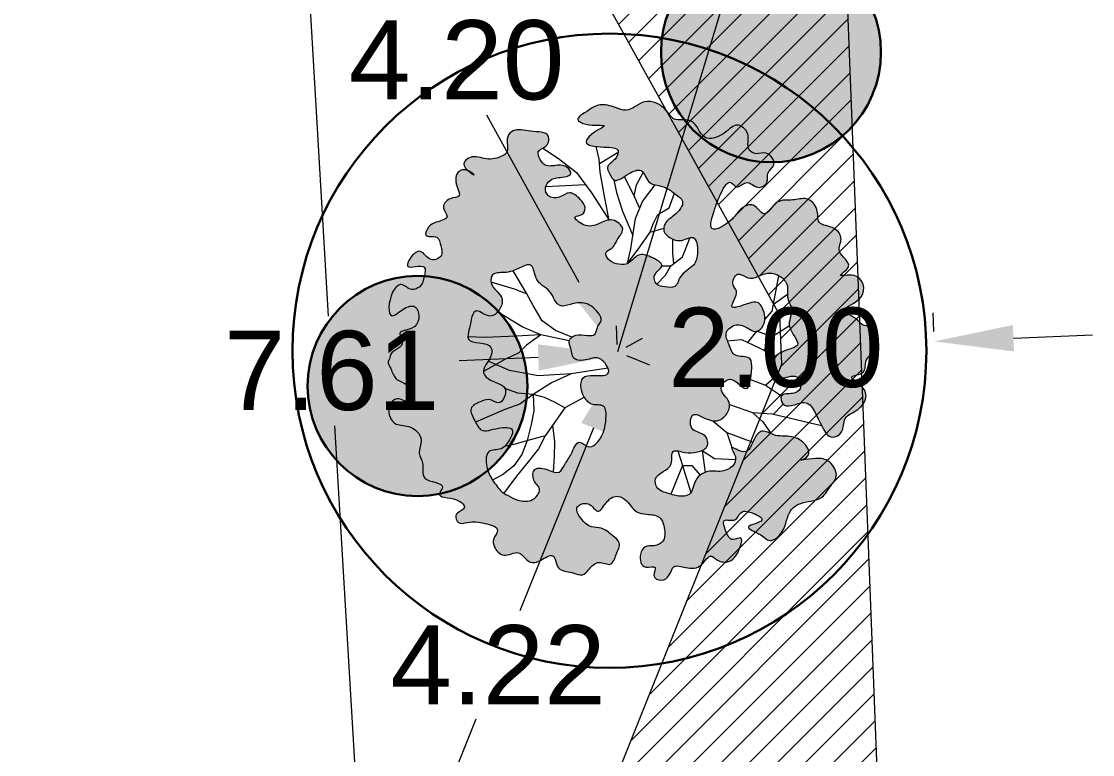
# Model space of a CAD drawing. Header units: metres. Extents: x 180 to 3220, y 13789 to 15035.
# Drawn here: x 733.01 to 739.77, y 14909.84 to 14914.46 of the extents above; entities that cross this region are included whole.
import ezdxf

# ---------------------------------------------------------------- set-up
doc = ezdxf.new("R2010")
doc.units = ezdxf.units.M
doc.header["$MEASUREMENT"] = 0
for name, color, linetype in [('0 Хранение снега', 7, 'Continuous'), ('02 Выноски план', 170, 'Continuous'), ('04 Дендроплан (растения)', 7, 'Continuous'), ('04 Дендроплан (удаление)', 240, 'Continuous'), ('04 Посадки (привязки)', 7, 'Continuous'), ('50 Дендроплан (привязки)', 7, 'Continuous'), ('50 Дендроплан - Деревья вырубаемые', 7, 'Continuous')]:
    doc.layers.add(name, color=color, linetype=linetype)
doc.layers.get('50 Дендроплан - Деревья вырубаемые').off()
doc.styles.get("Standard").update_dxf_attribs({"font": 'arial.ttf'})
doc.dimstyles.get("Standard").update_dxf_attribs({"dimtxt": 0.18, "dimasz": 0.18, "dimexe": 0.18, "dimexo": 0.0625, "dimgap": 0.09, "dimtad": 0, "dimtih": 1, "dimtoh": 1, "dimdec": 4, "dimzin": 0, "dimdsep": 46, "dimtxsty": 'Standard', "dimcen": 0.09, "dimadec": 0, "dimazin": 0, "dimtfac": 1, "dimtdec": 4, "dimtofl": 0, "dimtmove": 0, "dimatfit": 3, "dimfxl": 1, "dimtolj": 1, "dimtzin": 0, "dimarcsym": 0})

# ---------------------------------------------------------------- blocks, each defined once
blk = doc.blocks.new('A$C442D7FB9')
at = {"layer": '04 Дендроплан (удаление)', "lineweight": 30}
h = blk.add_hatch(color=0, dxfattribs=at)
h.dxf.hatch_style = 1
edge = h.paths.add_edge_path()
edge.add_arc((0, 0), 0.5, 0, 360)
at = {"layer": '04 Дендроплан (удаление)', "color": 0, "lineweight": 30}
blk.add_circle((0, 0), 0.5, dxfattribs=at)
blk = doc.blocks.new('A$C1BB61900')
at = {"layer": '04 Дендроплан (растения)', "lineweight": 0, "true_color": 0xd1f3c4}
h = blk.add_hatch(color=254, dxfattribs=at)
h.dxf.hatch_style = 1
h.set_gradient(color1=(178, 204, 102), color2=(212, 233, 180), rotation=120, tint=1, name='SPHERICAL')
edge = h.paths.add_edge_path()
edge.add_spline(control_points=[(-1.3892, -0.0368), (-1.3901, -0.0002), (-1.277, 0.0157), (-1.3633, 0.1359), (-1.194, 0.1182), (-1.204, 0.301), (-1.3105, 0.2675), (-1.4079, 0.1719), (-1.4004, 0.3525), (-1.3195, 0.4395), (-1.2619, 0.3699), (-1.1893, 0.4027), (-1.1757, 0.459), (-1.1541, 0.5616), (-1.304, 0.4986), (-1.2613, 0.5954), (-1.1908, 0.6539), (-1.1447, 0.5505), (-1.0494, 0.5937), (-1.0728, 0.6586), (-1.0809, 0.7331), (-1.1852, 0.7051), (-1.1469, 0.7877), (-1.0997, 0.8113), (-1.0037, 0.8332), (-1.0728, 0.903), (-1.0212, 0.9664), (-0.9315, 0.9648), (-0.9832, 1.0499), (-0.976, 1.1233), (-0.913, 1.1516), (-0.8105, 1.0729), (-0.9603, 1.1682), (-0.8676, 1.2387), (-0.783, 1.1972), (-0.7016, 1.2135), (-0.6306, 1.2598), (-0.6708, 1.3382), (-0.5966, 1.4063), (-0.5084, 1.3737), (-0.379, 1.3843), (-0.3911, 1.2813), (-0.4711, 1.2666), (-0.4442, 1.2028), (-0.4077, 1.154), (-0.3369, 1.1718), (-0.2755, 1.1674), (-0.2316, 1.1033), (-0.318, 1.0904), (-0.3758, 1.0866), (-0.42, 1.0297), (-0.3949, 0.9619), (-0.3175, 0.9583), (-0.2542, 1.0144), (-0.1918, 0.9571), (-0.1505, 0.9079), (-0.1708, 0.8497), (-0.2519, 0.8501), (-0.1523, 0.7695), (-0.0751, 0.7957), (0.0104, 0.843), (0.1041, 0.7685), (0.0389, 0.7034), (0.0226, 0.6441), (-0.0409, 0.6242), (-0.0124, 0.5643), (0.0376, 0.5461), (0.1151, 0.5328), (0.1682, 0.6195), (0.2547, 0.5937), (0.3603, 0.5372), (0.2641, 0.489), (0.2848, 0.4093), (0.346, 0.4015), (0.418, 0.389), (0.4377, 0.4877), (0.5314, 0.5241), (0.5578, 0.6173), (0.5393, 0.7413), (0.4453, 0.6801), (0.3794, 0.7054), (0.3298, 0.7476), (0.3437, 0.8152), (0.4086, 0.8497), (0.4827, 0.9356), (0.3987, 0.9946), (0.3369, 1.0433), (0.2313, 1.0428), (0.2091, 1.1603), (0.1173, 1.1181), (0.0758, 1.0882), (0.0197, 1.0613), (-0.0042, 1.1124), (-0.031, 1.1676), (0.0321, 1.1953), (0.0664, 1.2814), (-0.0488, 1.2818), (-0.1802, 1.2924), (-0.1151, 1.3775), (0.0159, 1.4327), (-0.1352, 1.4109), (-0.2301, 1.4563), (-0.1389, 1.5132), (-0.0718, 1.5629), (0.0232, 1.5373), (0.1198, 1.4962), (0.217, 1.6051), (0.3446, 1.5403), (0.4005, 1.4362), (0.5358, 1.4808), (0.5755, 1.3037), (0.7198, 1.3587), (0.7952, 1.4469), (0.8934, 1.3661), (0.8495, 1.2735), (0.9244, 1.2303), (0.9917, 1.2668), (1.0586, 1.1693), (0.9792, 1.1253), (1.0013, 1.0573), (0.9257, 1.0064), (0.8633, 1.0898), (0.7991, 1.0096), (0.7514, 1.0862), (0.6884, 0.982), (0.6659, 0.9125), (0.5979, 0.7152), (0.7763, 0.8173), (0.8152, 0.8986), (0.9112, 0.9384), (0.9749, 0.815), (1.0426, 0.9626), (1.1469, 0.9403), (1.2412, 0.9736), (1.3183, 0.8998), (1.2978, 0.786), (1.4138, 0.7886), (1.4735, 0.7056), (1.4126, 0.6115), (1.5547, 0.541), (1.4089, 0.4565), (1.5865, 0.5028), (1.6322, 0.314), (1.4144, 0.2638), (1.5515, 0.2081), (1.5911, 0.1528), (1.6858, 0.1604), (1.7054, -0.0002), (1.5959, -0.0485), (1.6217, -0.1529), (1.4845, -0.1566), (1.5853, -0.2165), (1.632, -0.2866), (1.5695, -0.3819), (1.4626, -0.4123), (1.4787, -0.5145), (1.3875, -0.5661), (1.3125, -0.4526), (1.2654, -0.2902), (1.1539, -0.3517), (1.0809, -0.3492), (1.0661, -0.2632), (1.1474, -0.2799), (1.216, -0.2452), (1.1801, -0.1261), (1.0779, -0.1973), (1.0056, -0.1228), (1.0323, -0.0304), (1.1044, 0.0028), (1.2259, 0.0329), (1.0944, 0.1471), (1.1644, 0.2528), (1.1062, 0.3333), (1.1295, 0.4167), (1.0684, 0.4772), (0.9724, 0.503), (0.8882, 0.4264), (0.7969, 0.5093), (0.7588, 0.4161), (0.8222, 0.365), (0.7213, 0.2448), (0.8584, 0.2933), (0.9414, 0.319), (0.9777, 0.2308), (0.9761, 0.1625), (0.9177, 0.1014), (0.858, 0.1519), (0.7885, 0.1732), (0.7111, 0.1158), (0.7517, 0.0388), (0.775, -0.0525), (0.8947, -0.0242), (0.8919, -0.1296), (0.8865, -0.1816), (0.856, -0.2796), (0.7687, -0.1318), (0.6659, -0.2532), (0.7644, -0.3096), (0.7452, -0.3971), (0.6787, -0.4572), (0.6002, -0.4322), (0.5059, -0.3779), (0.4942, -0.521), (0.606, -0.5121), (0.6253, -0.6173), (0.5424, -0.6438), (0.4785, -0.6501), (0.3744, -0.6122), (0.4078, -0.7556), (0.2709, -0.7704), (0.2901, -0.8809), (0.3722, -0.9021), (0.438, -0.9242), (0.521, -0.9079), (0.5227, -0.8053), (0.6216, -0.7483), (0.7213, -0.7768), (0.8232, -0.6966), (0.7343, -0.5818), (0.871, -0.6778), (0.8952, -0.5639), (0.9564, -0.49), (1.0389, -0.5449), (1.1333, -0.5346), (1.2227, -0.5673), (1.2741, -0.6658), (1.1558, -0.7059), (1.3384, -0.6594), (1.4014, -0.7127), (1.4392, -0.7959), (1.3823, -0.8601), (1.3273, -0.9553), (1.2122, -0.9457), (1.1105, -1.0212), (1.1145, -1.1305), (1.0088, -1.2196), (0.952, -1.1536), (0.8101, -1.1092), (1.0087, -1.0768), (0.891, -1.0171), (0.8167, -1.0056), (0.7962, -1.0883), (0.697, -1.0487), (0.7294, -1.1427), (0.7589, -1.2103), (0.8432, -1.1603), (0.8104, -1.2811), (0.7559, -1.344), (0.6763, -1.3295), (0.6241, -1.2752), (0.5746, -1.3767), (0.4874, -1.3756), (0.3941, -1.3444), (0.3766, -1.4199), (0.3272, -1.4615), (0.2555, -1.4271), (0.3059, -1.3468), (0.1967, -1.389), (0.1797, -1.2928), (0.2144, -1.2266), (0.2786, -1.2371), (0.3413, -1.2094), (0.3467, -1.13), (0.3242, -1.0379), (0.2344, -1.0336), (0.1518, -1.0236), (0.1164, -0.9519), (0.045, -0.9074), (-0.0268, -0.9422), (-0.0759, -1.0516), (-0.13, -0.943), (-0.2308, -0.9818), (-0.1874, -1.0635), (-0.1358, -1.1175), (-0.0465, -1.1144), (0.0056, -1.1613), (0.0735, -1.2139), (0.0353, -1.2821), (0.0094, -1.3709), (-0.0807, -1.3153), (-0.1296, -1.3744), (-0.1775, -1.4289), (-0.2477, -1.3896), (-0.3415, -1.3963), (-0.3482, -1.2613), (-0.4364, -1.3275), (-0.52, -1.3501), (-0.5725, -1.2437), (-0.6726, -1.3165), (-0.7334, -1.2481), (-0.7453, -1.1848), (-0.6812, -1.119), (-0.8096, -1.0838), (-0.8787, -1.0753), (-0.9612, -1.1007), (-0.9917, -1.0233), (-0.891, -0.9991), (-0.9798, -0.9165), (-1.1101, -0.9336), (-1.0235, -0.8293), (-1.2101, -0.8349), (-1.1702, -0.7154), (-1.2213, -0.6438), (-1.1696, -0.5521), (-1.2607, -0.4629), (-1.361, -0.4779), (-1.4008, -0.4055), (-1.4005, -0.3429), (-1.3452, -0.2832), (-1.2757, -0.342), (-1.2312, -0.2622), (-1.2861, -0.2058), (-1.3613, -0.1864), (-1.3788, -0.1206), (-1.4122, -0.0719), (-1.389, -0.0477), (-1.3892, -0.0368)], knot_values=[0, 0, 0, 0, 0.144623, 0.231167, 0.368861, 0.533358, 0.626687, 0.740408, 0.935226, 1.031861, 1.128241, 1.198256, 1.294402, 1.368689, 1.507955, 1.574673, 1.679777, 1.79119, 1.883627, 1.959993, 2.039207, 2.131319, 2.201489, 2.277769, 2.379891, 2.45347, 2.54984, 2.629417, 2.713756, 2.836131, 2.877797, 2.974434, 3.098533, 3.174839, 3.310795, 3.448506, 3.489216, 3.62255, 3.689433, 3.833718, 3.988827, 4.05943, 4.152735, 4.217846, 4.281087, 4.383199, 4.466591, 4.525335, 4.60464, 4.706041, 4.777196, 4.850967, 4.941557, 5.035937, 5.13954, 5.219117, 5.28068, 5.339424, 5.435055, 5.564599, 5.681514, 5.792988, 5.892227, 5.976975, 6.036908, 6.095646, 6.173749, 6.252212, 6.380922, 6.484525, 6.602635, 6.692872, 6.777965, 6.844717, 6.928444, 7.02051, 7.167213, 7.282, 7.407383, 7.507264, 7.609206, 7.678412, 7.741177, 7.842553, 7.980652, 8.063007, 8.187574, 8.307662, 8.420868, 8.524456, 8.606097, 8.65359, 8.733663, 8.78115, 8.875736, 8.947733, 9.070923, 9.223371, 9.297752, 9.425798, 9.577891, 9.656402, 9.742281, 9.880076, 10.010368, 10.101704, 10.271449, 10.469408, 10.556507, 10.704089, 10.878467, 11.055291, 11.171089, 11.284149, 11.417731, 11.482645, 11.567427, 11.68373, 11.77169, 11.843492, 11.921933, 12.039354, 12.124248, 12.185085, 12.279334, 12.442083, 12.611011, 12.797738, 12.921046, 13.015017, 13.129765, 13.27535, 13.406716, 13.521304, 13.644281, 13.753137, 13.886642, 13.991763, 14.093139, 14.248215, 14.338926, 14.451134, 14.636917, 14.813923, 14.953979, 15.006047, 15.083831, 15.270441, 15.402543, 15.48891, 15.598301, 15.682028, 15.794092, 15.927518, 16.058446, 16.173604, 16.260996, 16.378012, 16.633999, 16.747204, 16.817387, 16.885538, 16.980265, 17.054418, 17.157369, 17.299589, 17.380857, 17.502298, 17.608515, 17.708493, 17.875073, 18.018008, 18.132164, 18.220812, 18.330672, 18.42764, 18.594846, 18.685597, 18.781631, 18.83834, 18.974753, 19.095535, 19.196942, 19.302834, 19.396624, 19.471771, 19.573189, 19.64865, 19.757506, 19.853667, 19.959896, 20.083661, 20.173311, 20.285247, 20.335982, 20.497146, 20.604648, 20.73546, 20.822811, 20.919446, 21.052361, 21.138111, 21.251311, 21.378508, 21.468801, 21.559641, 21.663684, 21.760796, 21.866457, 22.044178, 22.114637, 22.23047, 22.341438, 22.400666, 22.529106, 22.668332, 22.783263, 22.938439, 23.01956, 23.126312, 23.267144, 23.355432, 23.45979, 23.589203, 23.728577, 23.835857, 23.898351, 24.043906, 24.189962, 24.256212, 24.371649, 24.490581, 24.67199, 24.766696, 24.956099, 25.083087, 25.169948, 25.292933, 25.419422, 25.526836, 25.615518, 25.691414, 25.778638, 25.869312, 25.961297, 26.024928, 26.121298, 26.263466, 26.360434, 26.407027, 26.517617, 26.650303, 26.74818, 26.826653, 26.905094, 26.978885, 27.046871, 27.126191, 27.241376, 27.314599, 27.389769, 27.472839, 27.551312, 27.683547, 27.788448, 27.871841, 27.999501, 28.077604, 28.175679, 28.291585, 28.394565, 28.492933, 28.567087, 28.697918, 28.77954, 28.894137, 28.975271, 29.07451, 29.169691, 29.264917, 29.370694, 29.435998, 29.525045, 29.645134, 29.756428, 29.862319, 29.956635, 30.074745, 30.200153, 30.306664, 30.366297, 30.449133, 30.570729, 30.713328, 30.79014, 30.852634, 30.945669, 31.037541, 31.189615, 31.243213, 31.410359, 31.536232, 31.621622, 31.733558, 31.886269, 32.00739, 32.09115, 32.172123, 32.250875, 32.347965, 32.418568, 32.512539, 32.612542, 32.705135, 32.769699, 32.813194, 32.813194, 32.813194, 32.813194], degree=3, periodic=0)
edge = h.paths.add_edge_path(flags=16)
edge.add_spline(control_points=[(-0.6955, -0.8808), (-0.7146, -0.8576), (-0.7531, -0.8073), (-0.7881, -0.7296), (-0.7835, -0.6176), (-0.6908, -0.6324), (-0.6435, -0.5788), (-0.5871, -0.4803), (-0.7207, -0.4838), (-0.8139, -0.5269), (-0.8551, -0.44), (-0.9022, -0.3598), (-0.8183, -0.3194), (-0.7559, -0.3009), (-0.6907, -0.3565), (-0.6294, -0.2167), (-0.7457, -0.2045), (-0.8282, -0.1281), (-0.7528, -0.0615), (-0.7367, 0.0648), (-0.9226, 0.0307), (-0.8814, 0.1552), (-0.8676, 0.2943), (-0.7632, 0.1936), (-0.6963, 0.252), (-0.6613, 0.3468), (-0.7626, 0.3945), (-0.7492, 0.4959), (-0.6529, 0.4856), (-0.5883, 0.5122), (-0.4877, 0.5626), (-0.4793, 0.462), (-0.4351, 0.4087), (-0.3637, 0.3705), (-0.3404, 0.2642), (-0.2439, 0.2945), (-0.1583, 0.3116), (-0.0885, 0.2601), (-0.0452, 0.1918), (-0.0857, 0.1538), (-0.0922, 0.067), (-0.1974, 0.1211), (-0.2745, 0.0647), (-0.2422, 0.0102), (-0.2451, -0.0568), (-0.1571, -0.0693), (-0.0861, -0.0289), (-0.0281, -0.0789), (0.0089, -0.1624), (-0.0986, -0.1568), (-0.1828, -0.1562), (-0.1901, -0.2364), (-0.1678, -0.2923), (-0.1245, -0.3531), (-0.0256, -0.3305), (-0.0263, -0.433), (-0.0366, -0.5064), (-0.0703, -0.5703), (-0.1331, -0.6295), (-0.2087, -0.5435), (-0.2434, -0.6603), (-0.2855, -0.7079), (-0.3197, -0.7837), (-0.3944, -0.7503), (-0.4859, -0.7246), (-0.4958, -0.8252), (-0.4359, -0.8626), (-0.4603, -0.9192), (-0.5078, -0.9565), (-0.5823, -0.9481), (-0.6425, -0.9159), (-0.6827, -0.8963), (-0.6955, -0.8808)], knot_values=[0, 0, 0, 0, 0.119147, 0.244704, 0.355195, 0.456841, 0.525213, 0.64652, 0.761794, 0.906015, 0.999107, 1.102214, 1.21292, 1.287506, 1.35766, 1.479239, 1.62773, 1.713089, 1.858081, 1.936445, 2.136108, 2.227757, 2.383509, 2.506371, 2.592801, 2.687321, 2.856666, 2.919037, 3.017629, 3.155387, 3.246677, 3.353704, 3.442539, 3.52579, 3.669986, 3.756325, 3.869148, 4.011227, 4.081037, 4.138722, 4.206699, 4.365743, 4.440415, 4.505889, 4.585073, 4.671725, 4.788569, 4.878809, 4.948708, 5.073582, 5.166391, 5.253695, 5.327262, 5.415765, 5.519566, 5.621336, 5.725491, 5.831081, 5.911981, 6.005594, 6.125346, 6.227321, 6.306075, 6.391977, 6.508685, 6.596002, 6.686109, 6.737432, 6.809051, 6.915906, 7.005912, 7.085383, 7.085383, 7.085383, 7.085383], degree=3, periodic=0)
at = {"layer": '04 Дендроплан (растения)', "lineweight": 0}
for p, q in [((-0.0711, 1.2076), (-0.0899, 1.2866)), ((-0.4269, 1.2762), (-0.3266, 1.2103)), ((-0.0687, 1.1786), (0.0491, 1.2513)), ((-0.3266, 1.2103), (-0.2141, 1.1223)), ((-0.0643, 1.1239), (-0.0711, 1.2076)), ((-0.2141, 1.1223), (-0.12, 0.9954)), ((-0.0357, 0.9604), (-0.0643, 1.1239)), ((0.1546, 0.9644), (0.0888, 1.0979)), ((0.1659, 1.0443), (0.2077, 1.1228)), ((-0.1561, 1.044), (-0.4089, 1.0316)), ((0.0227, 1.0755), (0.0386, 0.9957)), ((0.1492, 0.9755), (0.1659, 1.0443)), ((0.2029, 0.9396), (0.2833, 1.0446)), ((-0.12, 0.9954), (-0.0085, 0.823)), ((-0.0085, 0.823), (-0.0357, 0.9604)), ((0.0386, 0.9957), (0.0768, 0.8783)), ((0.1852, 0.8967), (0.1546, 0.9644)), ((0.3714, 0.9005), (0.4038, 0.9918)), ((0.1585, 0.8319), (0.2029, 0.9396)), ((0.2993, 0.858), (0.3714, 0.9005)), ((0.0768, 0.8783), (0.1411, 0.7263)), ((0.1411, 0.7263), (0.1585, 0.8319)), ((0.269, 0.7986), (0.2993, 0.858)), ((0.1815, 0.6469), (0.2521, 0.7461)), ((0.2521, 0.7461), (0.269, 0.7986)), ((0.2521, 0.7461), (0.3367, 0.7722)), ((0.1286, 0.6414), (0.1411, 0.7263)), ((0.3931, 0.6146), (0.3942, 0.7022)), ((0.4543, 0.5917), (0.5041, 0.712)), ((0.1091, 0.5494), (0.1815, 0.6469)), ((0.1091, 0.5494), (0.1286, 0.6414)), ((0.401, 0.5498), (0.3931, 0.6146)), ((0.3807, 0.5339), (0.4543, 0.5917)), ((-0.5302, 0.3609), (-0.6136, 0.5033)), ((0.2942, 0.4178), (0.3481, 0.4758)), ((0.3252, 0.5337), (0.3807, 0.5339)), ((0.3481, 0.4758), (0.3807, 0.5339)), ((-0.6045, 0.3865), (-0.7526, 0.4313)), ((1.02, 0.2481), (1.0627, 0.472)), ((-0.5286, 0.3581), (-0.6045, 0.3865)), ((-0.4863, 0.2841), (-0.5302, 0.3609)), ((1.028, 0.2901), (1.1168, 0.3547)), ((-0.431, 0.1882), (-0.4863, 0.2841)), ((-0.6744, 0.2203), (-0.7105, 0.244)), ((-0.5561, 0.1499), (-0.6744, 0.2203)), ((0.9749, 0.1963), (1.02, 0.2481)), ((-0.4381, 0.0992), (-0.5561, 0.1499)), ((-0.3466, 0.1271), (-0.431, 0.1882)), ((1.1294, 0.1567), (1.0203, 0.0865)), ((-0.7895, 0.0816), (-0.8992, 0.0869)), ((-0.5948, 0.0917), (-0.7895, 0.0816)), ((-0.4381, 0.0992), (-0.5948, 0.0917)), ((-0.4381, 0.0992), (-0.5289, 0.0332)), ((-0.2605, 0.0618), (-0.4381, 0.0992)), ((-0.2441, 0.0839), (-0.3466, 0.1271)), ((0.7386, 0.0622), (0.8266, 0.0705)), ((0.8266, 0.0705), (0.9338, 0.0182)), ((0.8663, 0.0511), (0.9246, 0.1214)), ((1.0203, 0.0865), (0.9246, 0.1214)), ((1.0203, 0.0865), (0.9689, 0.0011)), ((-0.5289, 0.0332), (-0.5777, -0.0147)), ((0.9338, 0.0182), (0.9955, -0.0119)), ((-0.6659, -0.057), (-0.8015, -0.1326)), ((-0.6365, -0.1249), (-0.7707, -0.0675)), ((-0.5777, -0.0147), (-0.6659, -0.057)), ((0.9955, -0.0119), (1.0451, -0.0354)), ((-0.4565, -0.1593), (-0.6365, -0.1249)), ((-0.0154, -0.1107), (-0.2476, -0.1474)), ((-0.2476, -0.1474), (-0.4565, -0.1593)), ((-0.2476, -0.1474), (-0.3712, -0.2034)), ((0.884, -0.1831), (0.9791, -0.2192)), ((0.9791, -0.2192), (1.0463, -0.1604)), ((-0.5846, -0.2678), (-0.665, -0.2394)), ((-0.4871, -0.2779), (-0.5846, -0.2678)), ((-0.3712, -0.2034), (-0.4871, -0.2779)), ((0.9791, -0.2192), (1.0799, -0.2847)), ((-0.4871, -0.2779), (-0.5705, -0.339)), ((-0.415, -0.2959), (-0.4871, -0.2779)), ((-0.4871, -0.2779), (-0.4835, -0.3796)), ((-0.3482, -0.3271), (-0.415, -0.2959)), ((-0.2872, -0.3605), (-0.3482, -0.3271)), ((-0.1636, -0.2945), (-0.2872, -0.3605)), ((1.0296, -0.4018), (1.0898, -0.3378)), ((-0.6665, -0.3722), (-0.851, -0.4507)), ((-0.5705, -0.339), (-0.6665, -0.3722)), ((-0.4835, -0.3796), (-0.4987, -0.4673)), ((-0.2872, -0.3605), (-0.4116, -0.537)), ((0.7522, -0.3406), (0.8969, -0.3917)), ((0.8969, -0.3917), (0.9627, -0.4495)), ((0.8969, -0.3917), (1.0215, -0.3999)), ((-0.4987, -0.4673), (-0.5247, -0.5674)), ((-0.3651, -0.4711), (-0.3524, -0.5759)), ((0.6475, -0.4426), (0.7342, -0.5169)), ((0.9627, -0.4495), (1.015, -0.5248)), ((-0.4116, -0.537), (-0.5216, -0.5665)), ((-0.4116, -0.537), (-0.4538, -0.6204)), ((0.7342, -0.5169), (0.8982, -0.5782)), ((0.7342, -0.5169), (0.7656, -0.6115)), ((-0.6095, -0.5929), (-0.6674, -0.6044)), ((-0.5216, -0.5665), (-0.6095, -0.5929)), ((-0.5247, -0.5674), (-0.5579, -0.6562)), ((-0.3524, -0.5759), (-0.3542, -0.6686)), ((-0.5579, -0.6562), (-0.6088, -0.7261)), ((-0.4538, -0.6204), (-0.5265, -0.7119)), ((-0.3542, -0.6686), (-0.3605, -0.765)), ((0.4255, -0.6328), (0.4555, -0.7248)), ((0.5797, -0.6302), (0.5984, -0.7683)), ((0.5797, -0.6302), (0.6566, -0.6818)), ((-0.6088, -0.7261), (-0.674, -0.7797)), ((-0.5265, -0.7119), (-0.593, -0.7925)), ((0.4555, -0.7248), (0.3821, -0.9061)), ((0.4555, -0.7248), (0.514, -0.7243)), ((0.4555, -0.7248), (0.5074, -0.896)), ((0.514, -0.7243), (0.5658, -0.7865)), ((0.6566, -0.6818), (0.7902, -0.6878)), ((-0.674, -0.7797), (-0.7432, -0.8166)), ((-0.593, -0.7925), (-0.6723, -0.9003))]:
    blk.add_line(p, q, dxfattribs=at)
at = {"layer": '04 Дендроплан (растения)', "color": 79, "lineweight": 0, "true_color": 0x384020}
blk.add_line((1.0215, -0.3999), (1.3322, -0.4729), dxfattribs=at)
blk.add_open_spline([(-1.3892, -0.0368), (-1.3901, -0.0002), (-1.277, 0.0157), (-1.3633, 0.1359), (-1.194, 0.1182), (-1.204, 0.301), (-1.3105, 0.2675), (-1.4079, 0.1719), (-1.4004, 0.3525), (-1.3195, 0.4395), (-1.2619, 0.3699), (-1.1893, 0.4027), (-1.1757, 0.459), (-1.1541, 0.5616), (-1.304, 0.4986), (-1.2613, 0.5954), (-1.1908, 0.6539), (-1.1447, 0.5505), (-1.0494, 0.5937), (-1.0728, 0.6586), (-1.0809, 0.7331), (-1.1852, 0.7051), (-1.1469, 0.7877), (-1.0997, 0.8113), (-1.0037, 0.8332), (-1.0728, 0.903), (-1.0212, 0.9664), (-0.9315, 0.9648), (-0.9832, 1.0499), (-0.976, 1.1233), (-0.913, 1.1516), (-0.8105, 1.0729), (-0.9603, 1.1682), (-0.8676, 1.2387), (-0.783, 1.1972), (-0.7016, 1.2135), (-0.6306, 1.2598), (-0.6708, 1.3382), (-0.5966, 1.4063), (-0.5084, 1.3737), (-0.379, 1.3843), (-0.3911, 1.2813), (-0.4711, 1.2666), (-0.4442, 1.2028), (-0.4077, 1.154), (-0.3369, 1.1718), (-0.2755, 1.1674), (-0.2316, 1.1033), (-0.318, 1.0904), (-0.3758, 1.0866), (-0.42, 1.0297), (-0.3949, 0.9619), (-0.3175, 0.9583), (-0.2542, 1.0144), (-0.1918, 0.9571), (-0.1505, 0.9079), (-0.1708, 0.8497), (-0.2519, 0.8501), (-0.1523, 0.7695), (-0.0751, 0.7957), (0.0104, 0.843), (0.1041, 0.7685), (0.0389, 0.7034), (0.0226, 0.6441), (-0.0409, 0.6242), (-0.0124, 0.5643), (0.0376, 0.5461), (0.1151, 0.5328), (0.1682, 0.6195), (0.2547, 0.5937), (0.3603, 0.5372), (0.2641, 0.489), (0.2848, 0.4093), (0.346, 0.4015), (0.418, 0.389), (0.4377, 0.4877), (0.5314, 0.5241), (0.5578, 0.6173), (0.5393, 0.7413), (0.4453, 0.6801), (0.3794, 0.7054), (0.3298, 0.7476), (0.3437, 0.8152), (0.4086, 0.8497), (0.4827, 0.9356), (0.3987, 0.9946), (0.3369, 1.0433), (0.2313, 1.0428), (0.2091, 1.1603), (0.1173, 1.1181), (0.0758, 1.0882), (0.0197, 1.0613), (-0.0042, 1.1124), (-0.031, 1.1676), (0.0321, 1.1953), (0.0664, 1.2814), (-0.0488, 1.2818), (-0.1802, 1.2924), (-0.1151, 1.3775), (0.0159, 1.4327), (-0.1352, 1.4109), (-0.2301, 1.4563), (-0.1389, 1.5132), (-0.0718, 1.5629), (0.0232, 1.5373), (0.1198, 1.4962), (0.217, 1.6051), (0.3446, 1.5403), (0.4005, 1.4362), (0.5358, 1.4808), (0.5755, 1.3037), (0.7198, 1.3587), (0.7952, 1.4469), (0.8934, 1.3661), (0.8495, 1.2735), (0.9244, 1.2303), (0.9917, 1.2668), (1.0586, 1.1693), (0.9792, 1.1253), (1.0013, 1.0573), (0.9257, 1.0064), (0.8633, 1.0898), (0.7991, 1.0096), (0.7514, 1.0862), (0.6884, 0.982), (0.6659, 0.9125), (0.5979, 0.7152), (0.7763, 0.8173), (0.8152, 0.8986), (0.9112, 0.9384), (0.9749, 0.815), (1.0426, 0.9626), (1.1469, 0.9403), (1.2412, 0.9736), (1.3183, 0.8998), (1.2978, 0.786), (1.4138, 0.7886), (1.4735, 0.7056), (1.4126, 0.6115), (1.5547, 0.541), (1.4089, 0.4565), (1.5865, 0.5028), (1.6322, 0.314), (1.4144, 0.2638), (1.5515, 0.2081), (1.5911, 0.1528), (1.6858, 0.1604), (1.7054, -0.0002), (1.5959, -0.0485), (1.6217, -0.1529), (1.4845, -0.1566), (1.5853, -0.2165), (1.632, -0.2866), (1.5695, -0.3819), (1.4626, -0.4123), (1.4787, -0.5145), (1.3875, -0.5661), (1.3125, -0.4526), (1.2654, -0.2902), (1.1539, -0.3517), (1.0809, -0.3492), (1.0661, -0.2632), (1.1474, -0.2799), (1.216, -0.2452), (1.1801, -0.1261), (1.0779, -0.1973), (1.0056, -0.1228), (1.0323, -0.0304), (1.1044, 0.0028), (1.2259, 0.0329), (1.0944, 0.1471), (1.1644, 0.2528), (1.1062, 0.3333), (1.1295, 0.4167), (1.0684, 0.4772), (0.9724, 0.503), (0.8882, 0.4264), (0.7969, 0.5093), (0.7588, 0.4161), (0.8222, 0.365), (0.7213, 0.2448), (0.8584, 0.2933), (0.9414, 0.319), (0.9777, 0.2308), (0.9761, 0.1625), (0.9177, 0.1014), (0.858, 0.1519), (0.7885, 0.1732), (0.7111, 0.1158), (0.7517, 0.0388), (0.775, -0.0525), (0.8947, -0.0242), (0.8919, -0.1296), (0.8865, -0.1816), (0.856, -0.2796), (0.7687, -0.1318), (0.6659, -0.2532), (0.7644, -0.3096), (0.7452, -0.3971), (0.6787, -0.4572), (0.6002, -0.4322), (0.5059, -0.3779), (0.4942, -0.521), (0.606, -0.5121), (0.6253, -0.6173), (0.5424, -0.6438), (0.4785, -0.6501), (0.3744, -0.6122), (0.4078, -0.7556), (0.2709, -0.7704), (0.2901, -0.8809), (0.3722, -0.9021), (0.438, -0.9242), (0.521, -0.9079), (0.5227, -0.8053), (0.6216, -0.7483), (0.7213, -0.7768), (0.8232, -0.6966), (0.7343, -0.5818), (0.871, -0.6778), (0.8952, -0.5639), (0.9564, -0.49), (1.0389, -0.5449), (1.1333, -0.5346), (1.2227, -0.5673), (1.2741, -0.6658), (1.1558, -0.7059), (1.3384, -0.6594), (1.4014, -0.7127), (1.4392, -0.7959), (1.3823, -0.8601), (1.3273, -0.9553), (1.2122, -0.9457), (1.1105, -1.0212), (1.1145, -1.1305), (1.0088, -1.2196), (0.952, -1.1536), (0.8101, -1.1092), (1.0087, -1.0768), (0.891, -1.0171), (0.8167, -1.0056), (0.7962, -1.0883), (0.697, -1.0487), (0.7294, -1.1427), (0.7589, -1.2103), (0.8432, -1.1603), (0.8104, -1.2811), (0.7559, -1.344), (0.6763, -1.3295), (0.6241, -1.2752), (0.5746, -1.3767), (0.4874, -1.3756), (0.3941, -1.3444), (0.3766, -1.4199), (0.3272, -1.4615), (0.2555, -1.4271), (0.3059, -1.3468), (0.1967, -1.389), (0.1797, -1.2928), (0.2144, -1.2266), (0.2786, -1.2371), (0.3413, -1.2094), (0.3467, -1.13), (0.3242, -1.0379), (0.2344, -1.0336), (0.1518, -1.0236), (0.1164, -0.9519), (0.045, -0.9074), (-0.0268, -0.9422), (-0.0759, -1.0516), (-0.13, -0.943), (-0.2308, -0.9818), (-0.1874, -1.0635), (-0.1358, -1.1175), (-0.0465, -1.1144), (0.0056, -1.1613), (0.0735, -1.2139), (0.0353, -1.2821), (0.0094, -1.3709), (-0.0807, -1.3153), (-0.1296, -1.3744), (-0.1775, -1.4289), (-0.2477, -1.3896), (-0.3415, -1.3963), (-0.3482, -1.2613), (-0.4364, -1.3275), (-0.52, -1.3501), (-0.5725, -1.2437), (-0.6726, -1.3165), (-0.7334, -1.2481), (-0.7453, -1.1848), (-0.6812, -1.119), (-0.8096, -1.0838), (-0.8787, -1.0753), (-0.9612, -1.1007), (-0.9917, -1.0233), (-0.891, -0.9991), (-0.9798, -0.9165), (-1.1101, -0.9336), (-1.0235, -0.8293), (-1.2101, -0.8349), (-1.1702, -0.7154), (-1.2213, -0.6438), (-1.1696, -0.5521), (-1.2607, -0.4629), (-1.361, -0.4779), (-1.4008, -0.4055), (-1.4005, -0.3429), (-1.3452, -0.2832), (-1.2757, -0.342), (-1.2312, -0.2622), (-1.2861, -0.2058), (-1.3613, -0.1864), (-1.3788, -0.1206), (-1.4122, -0.0719), (-1.389, -0.0477), (-1.3892, -0.0368)], degree=3, knots=[0, 0, 0, 0, 0.144623, 0.231167, 0.368861, 0.533358, 0.626687, 0.740408, 0.935226, 1.031861, 1.128241, 1.198256, 1.294402, 1.368689, 1.507955, 1.574673, 1.679777, 1.79119, 1.883627, 1.959993, 2.039207, 2.131319, 2.201489, 2.277769, 2.379891, 2.45347, 2.54984, 2.629417, 2.713756, 2.836131, 2.877797, 2.974434, 3.098533, 3.174839, 3.310795, 3.448506, 3.489216, 3.62255, 3.689433, 3.833718, 3.988827, 4.05943, 4.152735, 4.217846, 4.281087, 4.383199, 4.466591, 4.525335, 4.60464, 4.706041, 4.777196, 4.850967, 4.941557, 5.035937, 5.13954, 5.219117, 5.28068, 5.339424, 5.435055, 5.564599, 5.681514, 5.792988, 5.892227, 5.976975, 6.036908, 6.095646, 6.173749, 6.252212, 6.380922, 6.484525, 6.602635, 6.692872, 6.777965, 6.844717, 6.928444, 7.02051, 7.167213, 7.282, 7.407383, 7.507264, 7.609206, 7.678412, 7.741177, 7.842553, 7.980652, 8.063007, 8.187574, 8.307662, 8.420868, 8.524456, 8.606097, 8.65359, 8.733663, 8.78115, 8.875736, 8.947733, 9.070923, 9.223371, 9.297752, 9.425798, 9.577891, 9.656402, 9.742281, 9.880076, 10.010368, 10.101704, 10.271449, 10.469408, 10.556507, 10.704089, 10.878467, 11.055291, 11.171089, 11.284149, 11.417731, 11.482645, 11.567427, 11.68373, 11.77169, 11.843492, 11.921933, 12.039354, 12.124248, 12.185085, 12.279334, 12.442083, 12.611011, 12.797738, 12.921046, 13.015017, 13.129765, 13.27535, 13.406716, 13.521304, 13.644281, 13.753137, 13.886642, 13.991763, 14.093139, 14.248215, 14.338926, 14.451134, 14.636917, 14.813923, 14.953979, 15.006047, 15.083831, 15.270441, 15.402543, 15.48891, 15.598301, 15.682028, 15.794092, 15.927518, 16.058446, 16.173604, 16.260996, 16.378012, 16.633999, 16.747204, 16.817387, 16.885538, 16.980265, 17.054418, 17.157369, 17.299589, 17.380857, 17.502298, 17.608515, 17.708493, 17.875073, 18.018008, 18.132164, 18.220812, 18.330672, 18.42764, 18.594846, 18.685597, 18.781631, 18.83834, 18.974753, 19.095535, 19.196942, 19.302834, 19.396624, 19.471771, 19.573189, 19.64865, 19.757506, 19.853667, 19.959896, 20.083661, 20.173311, 20.285247, 20.335982, 20.497146, 20.604648, 20.73546, 20.822811, 20.919446, 21.052361, 21.138111, 21.251311, 21.378508, 21.468801, 21.559641, 21.663684, 21.760796, 21.866457, 22.044178, 22.114637, 22.23047, 22.341438, 22.400666, 22.529106, 22.668332, 22.783263, 22.938439, 23.01956, 23.126312, 23.267144, 23.355432, 23.45979, 23.589203, 23.728577, 23.835857, 23.898351, 24.043906, 24.189962, 24.256212, 24.371649, 24.490581, 24.67199, 24.766696, 24.956099, 25.083087, 25.169948, 25.292933, 25.419422, 25.526836, 25.615518, 25.691414, 25.778638, 25.869312, 25.961297, 26.024928, 26.121298, 26.263466, 26.360434, 26.407027, 26.517617, 26.650303, 26.74818, 26.826653, 26.905094, 26.978885, 27.046871, 27.126191, 27.241376, 27.314599, 27.389769, 27.472839, 27.551312, 27.683547, 27.788448, 27.871841, 27.999501, 28.077604, 28.175679, 28.291585, 28.394565, 28.492933, 28.567087, 28.697918, 28.77954, 28.894137, 28.975271, 29.07451, 29.169691, 29.264917, 29.370694, 29.435998, 29.525045, 29.645134, 29.756428, 29.862319, 29.956635, 30.074745, 30.200153, 30.306664, 30.366297, 30.449133, 30.570729, 30.713328, 30.79014, 30.852634, 30.945669, 31.037541, 31.189615, 31.243213, 31.410359, 31.536232, 31.621622, 31.733558, 31.886269, 32.00739, 32.09115, 32.172123, 32.250875, 32.347965, 32.418568, 32.512539, 32.612542, 32.705135, 32.769699, 32.813194, 32.813194, 32.813194, 32.813194], dxfattribs=at)
at = {"layer": '04 Дендроплан (растения)', "lineweight": 0}
blk.add_open_spline([(-0.6955, -0.8808), (-0.7146, -0.8576), (-0.7531, -0.8073), (-0.7881, -0.7296), (-0.7835, -0.6176), (-0.6908, -0.6324), (-0.6435, -0.5788), (-0.5871, -0.4803), (-0.7207, -0.4838), (-0.8139, -0.5269), (-0.8551, -0.44), (-0.9022, -0.3598), (-0.8183, -0.3194), (-0.7559, -0.3009), (-0.6907, -0.3565), (-0.6294, -0.2167), (-0.7457, -0.2045), (-0.8282, -0.1281), (-0.7528, -0.0615), (-0.7367, 0.0648), (-0.9226, 0.0307), (-0.8814, 0.1552), (-0.8676, 0.2943), (-0.7632, 0.1936), (-0.6963, 0.252), (-0.6613, 0.3468), (-0.7626, 0.3945), (-0.7492, 0.4959), (-0.6529, 0.4856), (-0.5883, 0.5122), (-0.4877, 0.5626), (-0.4793, 0.462), (-0.4351, 0.4087), (-0.3637, 0.3705), (-0.3404, 0.2642), (-0.2439, 0.2945), (-0.1583, 0.3116), (-0.0885, 0.2601), (-0.0452, 0.1918), (-0.0857, 0.1538), (-0.0922, 0.067), (-0.1974, 0.1211), (-0.2745, 0.0647), (-0.2422, 0.0102), (-0.2451, -0.0568), (-0.1571, -0.0693), (-0.0861, -0.0289), (-0.0281, -0.0789), (0.0089, -0.1624), (-0.0986, -0.1568), (-0.1828, -0.1562), (-0.1901, -0.2364), (-0.1678, -0.2923), (-0.1245, -0.3531), (-0.0256, -0.3305), (-0.0263, -0.433), (-0.0366, -0.5064), (-0.0703, -0.5703), (-0.1331, -0.6295), (-0.2087, -0.5435), (-0.2434, -0.6603), (-0.2855, -0.7079), (-0.3197, -0.7837), (-0.3944, -0.7503), (-0.4859, -0.7246), (-0.4958, -0.8252), (-0.4359, -0.8626), (-0.4603, -0.9192), (-0.5078, -0.9565), (-0.5823, -0.9481), (-0.6425, -0.9159), (-0.6827, -0.8963), (-0.6955, -0.8808)], degree=3, knots=[0, 0, 0, 0, 0.119147, 0.244704, 0.355195, 0.456841, 0.525213, 0.64652, 0.761794, 0.906015, 0.999107, 1.102214, 1.21292, 1.287506, 1.35766, 1.479239, 1.62773, 1.713089, 1.858081, 1.936445, 2.136108, 2.227757, 2.383509, 2.506371, 2.592801, 2.687321, 2.856666, 2.919037, 3.017629, 3.155387, 3.246677, 3.353704, 3.442539, 3.52579, 3.669986, 3.756325, 3.869148, 4.011227, 4.081037, 4.138722, 4.206699, 4.365743, 4.440415, 4.505889, 4.585073, 4.671725, 4.788569, 4.878809, 4.948708, 5.073582, 5.166391, 5.253695, 5.327262, 5.415765, 5.519566, 5.621336, 5.725491, 5.831081, 5.911981, 6.005594, 6.125346, 6.227321, 6.306075, 6.391977, 6.508685, 6.596002, 6.686109, 6.737432, 6.809051, 6.915906, 7.005912, 7.085383, 7.085383, 7.085383, 7.085383], dxfattribs=at)
blk = doc.blocks.new('*D131')
at = {"layer": '50 Дендроплан (привязки)', "color": 0, "lineweight": 0, "ltscale": 4}
for p, q in [((734.7971, 14916.0878), (734.9, 14916.1445)), ((734.984, 14915.6198), (735.5662, 14914.5645)), ((736.5295, 14912.8186), (735.9472, 14913.8739)), ((736.8258, 14912.411), (736.9287, 14912.4677))]:
    blk.add_line(p, q, dxfattribs=at)
at = {"layer": '50 Дендроплан (привязки)', "color": 0, "lineweight": 5, "ltscale": 4}
for points in [[(735.0569, 14915.6601), (734.911, 14915.5795), (734.7424, 14916.0576)], [(736.6025, 14912.8588), (736.4566, 14912.7783), (736.7711, 14912.3808)]]:
    blk.add_solid(points, dxfattribs=at)
at = {"layer": '50 Дендроплан (привязки)', "color": 0, "ltscale": 4, "insert": (735.7567, 14914.2192), "char_height": 0.5, "attachment_point": 5}
blk.add_mtext('\\A1;4.20', dxfattribs=at)
blk = doc.blocks.new('*D132')
at = {"layer": '50 Дендроплан (привязки)', "color": 0, "lineweight": 0, "ltscale": 4}
for p, q in [((736.829, 14912.3574), (736.9742, 14912.2989)), ((736.6204, 14911.9024), (736.1555, 14910.7488)), ((735.4157, 14908.9132), (735.8806, 14910.0668)), ((735.2505, 14908.4407), (735.3957, 14908.3822))]:
    blk.add_line(p, q, dxfattribs=at)
at = {"layer": '50 Дендроплан (привязки)', "color": 0, "lineweight": 5, "ltscale": 4}
for points in [[(736.5431, 14911.9336), (736.6977, 14911.8713), (736.8073, 14912.3662)], [(735.3384, 14908.9444), (735.493, 14908.8821), (735.2288, 14908.4495)]]:
    blk.add_solid(points, dxfattribs=at)
at = {"layer": '50 Дендроплан (привязки)', "color": 0, "ltscale": 4, "insert": (736.018, 14910.4078), "char_height": 0.5, "attachment_point": 5}
blk.add_mtext('\\A1;4.22', dxfattribs=at)
blk = doc.blocks.new('*D133')
at = {"layer": '50 Дендроплан (привязки)', "color": 0, "lineweight": 0, "ltscale": 4}
for p, q in [((738.7675, 14912.5096), (738.7627, 14912.627)), ((736.7691, 14912.4285), (736.7644, 14912.5459)), ((739.2696, 14912.4674), (739.7692, 14912.4877)), ((736.2721, 14912.3457), (735.7725, 14912.3255))]:
    blk.add_line(p, q, dxfattribs=at)
at = {"layer": '50 Дендроплан (привязки)', "color": 0, "lineweight": 5, "ltscale": 4}
for points in [[(739.2662, 14912.5507), (739.273, 14912.3841), (738.77, 14912.4471)], [(736.2687, 14912.429), (736.2755, 14912.2625), (736.7717, 14912.366)]]:
    blk.add_solid(points, dxfattribs=at)
at = {"layer": '50 Дендроплан (привязки)', "color": 0, "ltscale": 4, "insert": (737.7708, 14912.4066), "char_height": 0.5, "attachment_point": 5}
blk.add_mtext('\\A1;2.00', dxfattribs=at)
blk = doc.blocks.new('*D134')
at = {"layer": '50 Дендроплан (привязки)', "color": 0, "lineweight": 0, "ltscale": 4}
for p, q in [((734.68, 14916.0539), (734.5627, 14916.0469)), ((734.772, 14915.5585), (734.947, 14912.6061)), ((735.163, 14908.9632), (734.9879, 14911.9155)), ((735.1302, 14908.4604), (735.0129, 14908.4534))]:
    blk.add_line(p, q, dxfattribs=at)
at = {"layer": '50 Дендроплан (привязки)', "color": 0, "lineweight": 5, "ltscale": 4}
for points in [[(734.8552, 14915.5634), (734.6888, 14915.5535), (734.7424, 14916.0576)], [(735.2461, 14908.9681), (735.0798, 14908.9582), (735.1925, 14908.4641)]]:
    blk.add_solid(points, dxfattribs=at)
at = {"layer": '50 Дендроплан (привязки)', "color": 0, "ltscale": 4, "insert": (734.9675, 14912.2608), "char_height": 0.5, "attachment_point": 5}
blk.add_mtext('\\A1;7.61', dxfattribs=at)

msp = doc.modelspace()

# ---------------------------------------------------------------- hatches: boundary and pattern name
at = {"layer": '0 Хранение снега', "lineweight": 5}
h = msp.add_hatch(dxfattribs=at)
h.set_pattern_fill('ANSI31', color=1)
edge = h.paths.add_edge_path()
edge.add_line((730.4621, 14919.839), (730.275, 14920.3153))
edge.add_line((730.275, 14920.3153), (736.6879, 14921.3547))
edge.add_arc((737.1049, 14920.3326), 1.1039, 38.22169, 112.19545, ccw=False)
edge.add_line((737.9721, 14921.0156), (738.9759, 14895.0483))
edge.add_line((738.9759, 14895.0483), (737.4178, 14896.6469))
edge.add_line((737.4178, 14896.6469), (737.4952, 14897.9015))
edge.add_line((737.4952, 14897.9015), (737.021, 14898.3674))
edge.add_line((737.021, 14898.3674), (735.3387, 14900.9784))
edge.add_line((735.3387, 14900.9784), (735.3387, 14902.4058))
edge.add_line((735.3387, 14902.4058), (736.5762, 14905.5015))
edge.add_line((736.5762, 14905.5015), (736.2172, 14908.3327))
edge.add_line((736.2172, 14908.3327), (737.8085, 14912.3034))
edge.add_line((737.8085, 14912.3034), (737.7966, 14912.6124))
edge.add_line((737.7966, 14912.6124), (735.3649, 14916.997))
edge.add_line((735.3649, 14916.997), (731.4134, 14917.4173))
edge.add_line((731.4134, 14917.4173), (730.4621, 14919.839))

# ---------------------------------------------------------------- linework, layer by layer
at = {"layer": '0 Хранение снега', "color": 1, "lineweight": 5, "true_color": 0xf11009}
msp.add_lwpolyline([(730.4621, 14919.839), (730.275, 14920.3153), (736.6879, 14921.3547, -0.334468), (737.9721, 14921.0156), (738.9759, 14895.0483), (737.4178, 14896.6469), (737.4952, 14897.9015), (737.021, 14898.3674), (735.3387, 14900.9784), (735.3387, 14902.4058), (736.5762, 14905.5015), (736.2172, 14908.3327), (737.8085, 14912.3034), (737.7966, 14912.6124), (735.3649, 14916.997), (731.4134, 14917.4173)], format="xyb", close=True, dxfattribs=at)
at = {"layer": '02 Выноски план', "color": 144, "lineweight": 20}
msp.add_lwpolyline([(739.5751, 14921.6431), (736.7711, 14912.3808)], dxfattribs=at)
at = {"layer": '04 Посадки (привязки)', "color": 85, "lineweight": 30, "true_color": 0x5c9d58}
msp.add_circle((736.7205, 14912.3883), 2, dxfattribs=at)

# ---------------------------------------------------------------- block references
at = {"layer": '04 Дендроплан (растения)', "lineweight": 30}
msp.add_blockref('A$C1BB61900', (736.7267, 14912.3896), dxfattribs=at)
at = {"layer": '50 Дендроплан (привязки)', "color": 0, "xscale": 1.387412866280584, "yscale": 1.387412866280584, "zscale": 1.387412866280584}
msp.add_blockref('A$C442D7FB9', (737.7402, 14914.2707), dxfattribs=at)
at = {"layer": '50 Дендроплан - Деревья вырубаемые', "color": 0, "xscale": 1.387412866280584, "yscale": 1.387412866280584, "zscale": 1.387412866280584}
msp.add_blockref('A$C442D7FB9', (735.5099, 14912.166), dxfattribs=at)

# ---------------------------------------------------------------- dimensions: what is measured, and where the dimension line sits
at = {"layer": '50 Дендроплан (привязки)', "ltscale": 4}
for p1, p2, distance, picture, middle in [((734.7424, 14916.0576), (736.7711, 14912.3808), 0, '*D131', (735.7567, 14914.2192)), ((734.7424, 14916.0576), (735.1925, 14908.4641), 0, '*D134', (734.9675, 14912.2608)), ((736.7717, 14912.366), (738.77, 14912.4471), 0, '*D133', (737.7708, 14912.4066)), ((736.7711, 14912.3808), (735.1925, 14908.4641), 0.0391, '*D132', (736.018, 14910.4078))]:
    dim = msp.add_aligned_dim(p1=p1, p2=p2, distance=distance, dimstyle='Standard', override={"dimtxt": 0.5, "dimasz": 0.5, "dimdec": 2, "dimlwd": 0, "dimlwe": 0}, dxfattribs=at)
    dim.commit()
    dim.dimension.update_dxf_attribs({"geometry": picture, "text_midpoint": middle})

doc.saveas('drawing.dxf')
